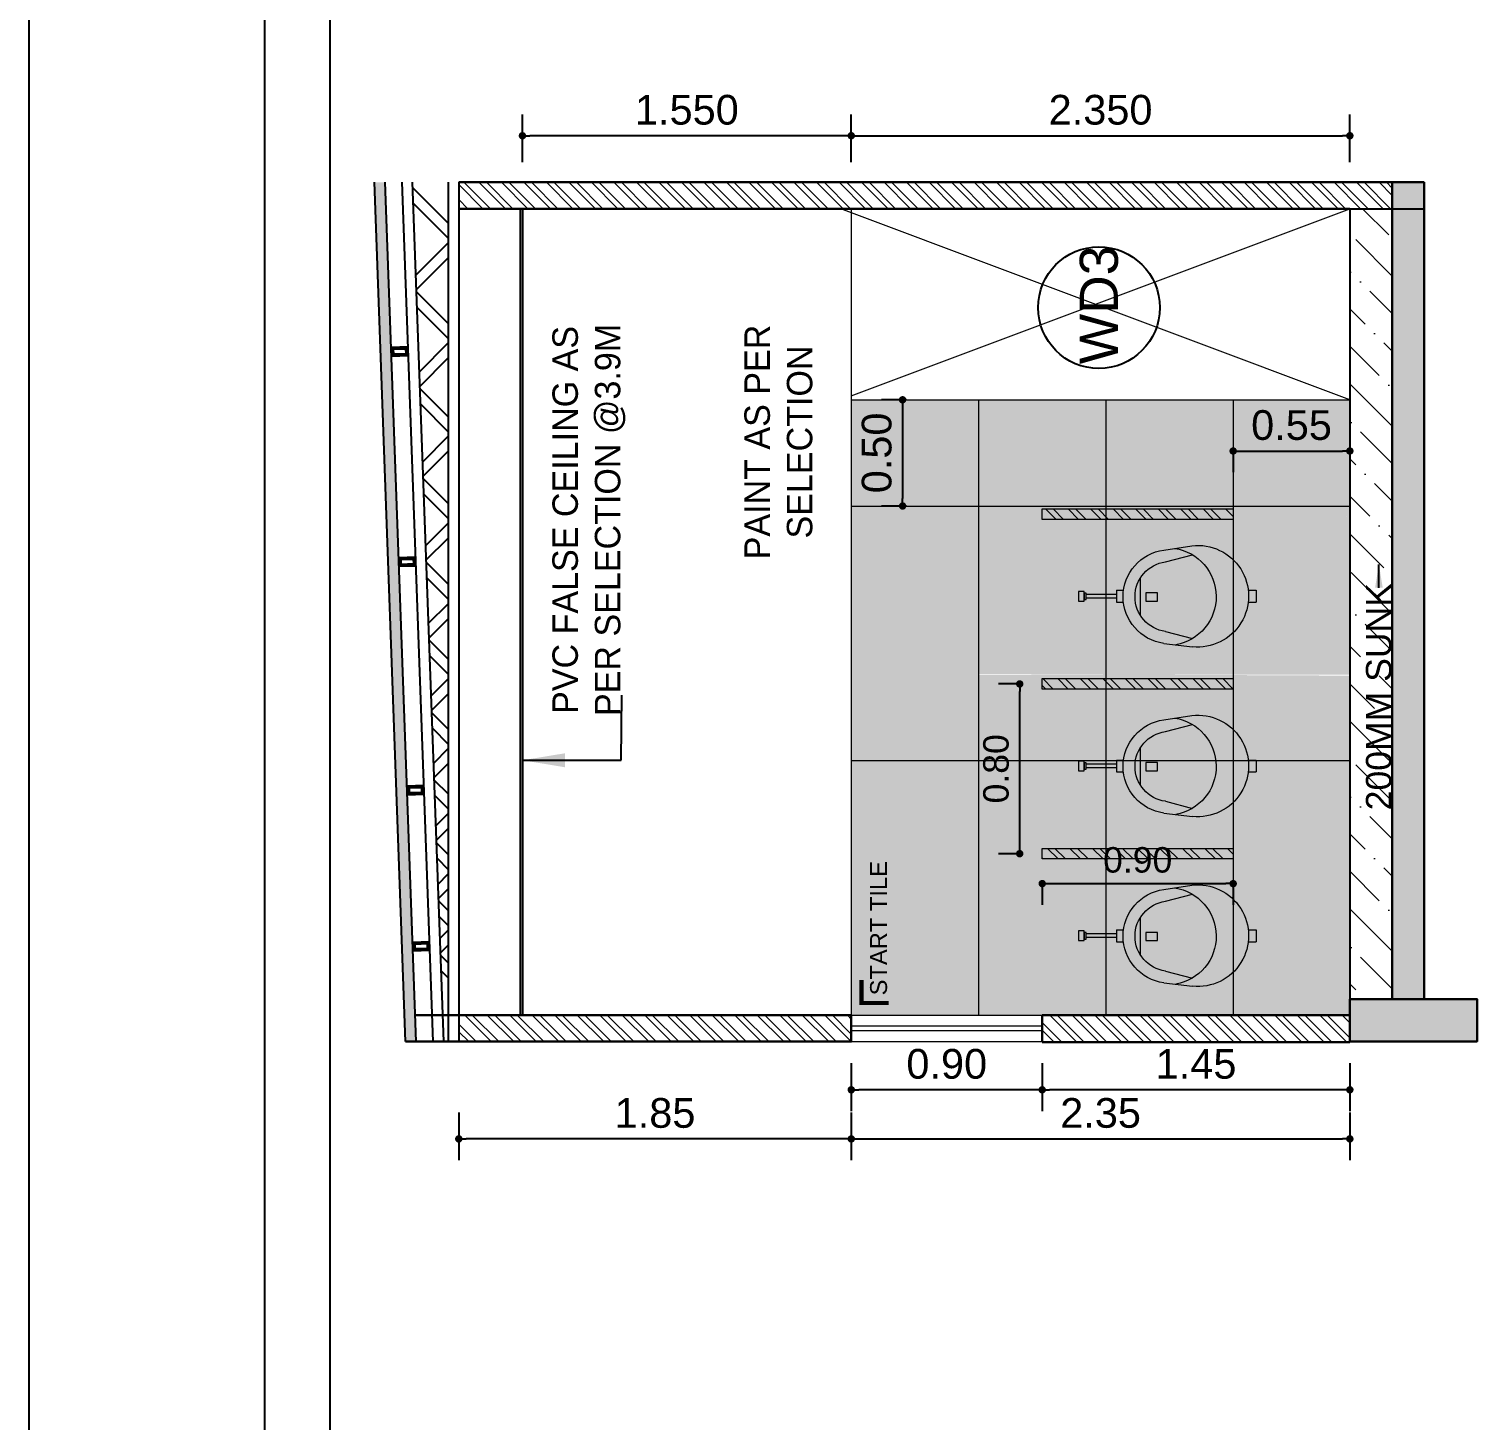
# Model space of a CAD drawing. Header units: metres. Extents: x 494 to 1845, y -666 to 1061.
# Drawn here: x 1396.85 to 1403.69, y 193.65 to 200.21 of the extents above; entities that cross this region are included whole.
import ezdxf
from ezdxf import colors
from ezdxf.entities.mleader import LeaderData, LeaderLine
from ezdxf.math import Vec2, Vec3

# ---------------------------------------------------------------- set-up
doc = ezdxf.new("R2010")
doc.units = ezdxf.units.M
doc.header["$MEASUREMENT"] = 0
doc.linetypes.add('1', pattern=[0])
doc.layers.get('Defpoints').update_dxf_attribs({"color": 12})
for name, color, linetype, lineweight in [('01 WALL', 7, 'Continuous', 25), ('DIMENSION', 8, 'Continuous', 5), ('VDA-Col-slab', 1, 'Continuous', 30), ('VDA-ELEV LINES', 8, 'Continuous', 9), ('VDA-HATCH', 8, 'Continuous', 9), ('VDA-PLUMBING', 8, 'Continuous', 13), ('VDA-WALL', 250, 'Continuous', 25), ('VDA_DARK TILES', 8, 'Continuous', 9), ('VDA_LIGHT TILES', 254, 'Continuous', 5), ('window', 5, 'Continuous', 13)]:
    doc.layers.add(name, color=color, linetype=linetype, lineweight=lineweight)
for name, color, linetype in [('SHEET', 7, 'Continuous'), ('TILES', 4, '1'), ('VDA DIMENSION', 8, 'Continuous'), ('VDA-TEXT', 250, '1'), ('VDA_CEILING', 250, 'Continuous'), ('VDA_ROOF', 250, 'Continuous')]:
    doc.layers.add(name, color=color, linetype=linetype)
doc.styles.add('arial', font='arial.ttf', dxfattribs={"height": 0.3})
doc.styles.add('PDF Century Gothic Bold', font='GOTHICB.TTF')
doc.styles.add('RS', font='GOTHIC.TTF')
doc.styles.get("Standard").update_dxf_attribs({"font": 'arial.ttf'})
doc.dimstyles.new('ISO-25', dxfattribs={"dimtxt": 1, "dimasz": 2.5, "dimexe": 1.25, "dimexo": 0.625, "dimtad": 1, "dimtxsty": 'Standard', "dimblk": 'ARCHTICK', "dimcen": 2.5, "dimadec": 0, "dimazin": 0, "dimtfac": 1, "dimtmove": 0, "dimatfit": 3, "dimfxl": 0, "dimarcsym": 0})
doc.dimstyles.new('SMALL-1', dxfattribs={"dimtxt": 0.16, "dimasz": 0.035, "dimexe": 0, "dimexo": 0.1, "dimgap": 0.05, "dimtad": 1, "dimzin": 0, "dimdsep": 46, "dimtxsty": 'RS', "dimblk": 'DOT', "dimcen": 2.5, "dimclrd": 256, "dimclre": 256, "dimclrt": 5, "dimadec": 0, "dimazin": 0, "dimtfac": 1, "dimtdec": 3, "dimtofl": 0, "dimtmove": 0, "dimatfit": 3, "dimfxl": 0, "dimtolj": 1, "dimtzin": 0, "dimarcsym": 0})

# ---------------------------------------------------------------- blocks, each defined once
blk = doc.blocks.new('_Dot')
at = {"color": 0, "linetype": 'ByBlock', "lineweight": -2}
blk.add_line((-0.5, 0), (-1, 0), dxfattribs=at)
at = {"color": 0, "linetype": 'ByBlock', "const_width": 0.5}
blk.add_lwpolyline([(-0.25, 0, 1), (0.25, 0, 1)], format="xyb", close=True, dxfattribs=at)
blk = doc.blocks.new('*D728')
at = {"layer": 'Defpoints', "color": 0}
for p in [(1400.726279641899, 198.4640016418957), (1403.076279641894, 195.4900656856475), (1403.076279641894, 194.9806266021837)]:
    blk.add_point(p, dxfattribs=at)
at = {"layer": 'VDA DIMENSION', "color": 253, "lineweight": -2}
for p, q in [((1400.726279641899, 195.1056266021837), (1400.726279641899, 194.8806266021837)), ((1403.076279641894, 195.1056266021837), (1403.076279641894, 194.8806266021837)), ((1400.761279641899, 194.9806266021837), (1403.041279641894, 194.9806266021837))]:
    blk.add_line(p, q, dxfattribs=at)
at = {"layer": 'VDA DIMENSION', "color": 253, "lineweight": -2, "xscale": 0.035, "yscale": 0.035, "zscale": 0.035, "rotation": 180}
blk.add_blockref('_Dot', (1400.726279641899, 194.9806266021837), dxfattribs=at)
at = {"layer": 'VDA DIMENSION', "color": 253, "lineweight": -2, "xscale": 0.035, "yscale": 0.035, "zscale": 0.035}
blk.add_blockref('_Dot', (1403.076279641894, 194.9806266021837), dxfattribs=at)
at = {"layer": 'VDA DIMENSION', "color": 5, "insert": (1401.901279641896, 195.1021545694416), "char_height": 0.14, "attachment_point": 5}
blk.add_mtext('\\A1;2.35', dxfattribs=at)
blk = doc.blocks.new('PB')
at = {"layer": 'VDA-HATCH', "lineweight": 40}
h = blk.add_hatch(color=256, dxfattribs=at)
h.dxf.hatch_style = 1
h.paths.add_polyline_path([(1495.965108275279, 261.2150828525773), (1495.765108275279, 261.2150828525773), (1495.765108275279, 260.6150828525772), (1495.965108275279, 260.6150828525772)])
at = {"layer": 'VDA-Col-slab'}
blk.add_lwpolyline([(1495.765108275279, 261.2150828525773), (1495.965108275279, 261.2150828525773), (1495.965108275279, 260.6150828525772), (1495.765108275279, 260.6150828525772)], close=True, dxfattribs=at)
blk = doc.blocks.new('AERHGAERTH')
at = {"layer": 'VDA_ROOF'}
h = blk.add_hatch(color=8, dxfattribs=at)
h.dxf.hatch_style = 1
h.paths.add_polyline_path([(8205.521816257937, -3626.214929392141), (8205.601816257937, -3626.214929392141), (8205.601816257937, -3626.174929392141), (8205.521816257937, -3626.174929392141)])
h.paths.add_polyline_path([(8205.531816257937, -3626.20492939214), (8205.591816257936, -3626.20492939214), (8205.591816257936, -3626.184929392141), (8205.531816257937, -3626.184929392141)], flags=16)
for points in [[(8205.601816257937, -3626.214929392141), (8205.521816257937, -3626.214929392141), (8205.521816257937, -3626.174929392141), (8205.601816257937, -3626.174929392141)], [(8205.591816257936, -3626.20492939214), (8205.531816257937, -3626.20492939214), (8205.531816257937, -3626.184929392141), (8205.591816257936, -3626.184929392141)]]:
    blk.add_lwpolyline(points, close=True, dxfattribs=at)
blk = doc.blocks.new('A$C3FFF5ED2')
at = {"layer": 'VDA-PLUMBING'}
for p, q in [((0.1539318404411461, 0.5979981538766879), (0.1860877372691903, 0.5979981538766879)), ((0.1539318404411461, 0.5785633584309835), (0.1539318404411461, 0.5979981538766879)), ((0.1544753207435861, 0.5979981538766879), (0.1860877372691903, 0.5979981538766879)), ((0.1860877372691903, 0.5979981538766879), (0.1860877372691903, 0.5785633584309835)), ((0.1860877372691903, 0.5785633584309835), (0.1539318404411461, 0.5785633584309835)), ((0.1592705601597117, 0.5785633584309835), (0.1810097590660007, 0.5785633584309835)), ((0.1592705601597117, 0.5720709156958037), (0.1592705601597117, 0.5785633584309835)), ((0.1810097590660007, 0.5720709156958037), (0.1592705601597117, 0.5720709156958037)), ((0.1636188565335033, 0.4703951129995403), (0.1636188565335033, 0.5720709156958037)), ((0.1763813523157296, 0.4703951129995403), (0.1763813523157296, 0.5720709156958037)), ((0.1810097590660007, 0.5785633584309835), (0.1810097590660007, 0.5720709156958037)), ((0.1500001044205419, 0.4703951129995403), (0.190000104421415, 0.4703951129995403)), ((0.1500001044205419, 0.4703951129995403), (0.1500001044205419, 0.4465370569596416)), ((0.190000104421415, 0.4703951129995403), (0.190000104421415, 0.4469110963400453)), ((0.1090470463623205, 0.3902192011664738), (0.2338931316571689, 0.3902192011664738)), ((0.1585893650208163, 0.3713363067290629), (0.1864822605366498, 0.3713363067290629)), ((0.1585893650208163, 0.3326713339338312), (0.1585893650208163, 0.3713363067290629)), ((0.1864822605366498, 0.3713363067290629), (0.1864822605366498, 0.3326713339338312)), ((0.01444708211238321, 0.3109272691071965), (1.044263626681641e-07, 0.2164908692939207)), ((0.05408055858606531, 0.3055247194643016), (0.030414448798183, 0.2146309931267751)), ((0.1864822605366498, 0.3326713339338312), (0.1585893650208163, 0.3326713339338312)), ((0.2888596194407, 0.3055247194643016), (0.3125257292213064, 0.2146309931267751)), ((0.3284930959143821, 0.3109272691071965), (0.3400001044228702, 0.2146081671380671)), ((0.1500001044205419, 0.02699196879984811), (0.1500001044205419, 3.055902197957039e-10)), ((0.1500001044205419, 3.055902197957039e-10), (0.190000104421415, 3.055902197957039e-10)), ((0.190000104421415, 0.02701634335244307), (0.190000104421415, 3.055902197957039e-10))]:
    blk.add_line(p, q, dxfattribs=at)
for centre, radius, start, end in [((0.1714700890097447, 0.2895230253998307), 0.1584751284731325, 7.76230566043009, 172.2376943395699), ((0.1714700890097447, 0.2895230253998307), 0.1184751284731325, 7.76230566043009, 172.2376943395699), ((0.1713469117112254, 0.2992140407295665), 0.164366210164623, 188.6767320067864, 350.1035177133912), ((0.1698966017520434, 0.196857815826661), 0.1710271223893505, 173.4082004378154, 5.957271266919616)]:
    blk.add_arc(centre, radius, start, end, dxfattribs=at)
blk = doc.blocks.new('*D729')
at = {"layer": 'Defpoints', "color": 0}
for p in [(1398.876279641894, 195.6890514742535), (1400.726279641894, 195.2464372466765), (1398.876279641894, 194.9806266021837)]:
    blk.add_point(p, dxfattribs=at)
at = {"layer": 'VDA DIMENSION', "color": 253, "lineweight": -2}
for p, q in [((1398.876279641894, 195.1056266021837), (1398.876279641894, 194.8806266021837)), ((1400.726279641894, 195.1056266021837), (1400.726279641894, 194.8806266021837)), ((1400.691279641894, 194.9806266021837), (1398.911279641894, 194.9806266021837))]:
    blk.add_line(p, q, dxfattribs=at)
at = {"layer": 'VDA DIMENSION', "color": 253, "lineweight": -2, "xscale": 0.035, "yscale": 0.035, "zscale": 0.035, "rotation": 180}
blk.add_blockref('_Dot', (1398.876279641894, 194.9806266021837), dxfattribs=at)
at = {"layer": 'VDA DIMENSION', "color": 253, "lineweight": -2, "xscale": 0.035, "yscale": 0.035, "zscale": 0.035}
blk.add_blockref('_Dot', (1400.726279641894, 194.9806266021837), dxfattribs=at)
at = {"layer": 'VDA DIMENSION', "color": 5, "insert": (1399.801279641894, 195.1021068204647), "char_height": 0.14, "attachment_point": 5}
blk.add_mtext('\\A1;1.85', dxfattribs=at)
blk = doc.blocks.new('*D730')
at = {"layer": 'Defpoints', "color": 0}
for p in [(1401.626279641894, 195.5009630664308), (1403.076279641894, 195.5017471158275), (1401.626279641894, 195.2120722804333)]:
    blk.add_point(p, dxfattribs=at)
at = {"layer": 'VDA DIMENSION', "color": 253, "lineweight": -2}
for p, q in [((1401.626279641894, 195.3370722804333), (1401.626279641894, 195.1120722804334)), ((1403.076279641894, 195.3370722804333), (1403.076279641894, 195.1120722804334)), ((1403.041279641894, 195.2120722804333), (1401.661279641894, 195.2120722804333))]:
    blk.add_line(p, q, dxfattribs=at)
at = {"layer": 'VDA DIMENSION', "color": 253, "lineweight": -2, "xscale": 0.035, "yscale": 0.035, "zscale": 0.035, "rotation": 180}
blk.add_blockref('_Dot', (1401.626279641894, 195.2120722804333), dxfattribs=at)
at = {"layer": 'VDA DIMENSION', "color": 253, "lineweight": -2, "xscale": 0.035, "yscale": 0.035, "zscale": 0.035}
blk.add_blockref('_Dot', (1403.076279641894, 195.2120722804333), dxfattribs=at)
at = {"layer": 'VDA DIMENSION', "color": 5, "insert": (1402.351279641894, 195.3335524987144), "char_height": 0.14, "attachment_point": 5}
blk.add_mtext('\\A1;1.45', dxfattribs=at)
blk = doc.blocks.new('*D731')
at = {"layer": 'Defpoints', "color": 0}
for p in [(1400.726279641894, 195.500794194253), (1401.626279641894, 195.4982887161622), (1400.726279641894, 195.2120722804333)]:
    blk.add_point(p, dxfattribs=at)
at = {"layer": 'VDA DIMENSION', "color": 253, "lineweight": -2}
for p, q in [((1400.726279641894, 195.3370722804333), (1400.726279641894, 195.1120722804334)), ((1401.626279641894, 195.3370722804333), (1401.626279641894, 195.1120722804334)), ((1401.591279641894, 195.2120722804333), (1400.761279641894, 195.2120722804333))]:
    blk.add_line(p, q, dxfattribs=at)
at = {"layer": 'VDA DIMENSION', "color": 253, "lineweight": -2, "xscale": 0.035, "yscale": 0.035, "zscale": 0.035, "rotation": 180}
blk.add_blockref('_Dot', (1400.726279641894, 195.2120722804333), dxfattribs=at)
at = {"layer": 'VDA DIMENSION', "color": 253, "lineweight": -2, "xscale": 0.035, "yscale": 0.035, "zscale": 0.035}
blk.add_blockref('_Dot', (1401.626279641894, 195.2120722804333), dxfattribs=at)
at = {"layer": 'VDA DIMENSION', "color": 5, "insert": (1401.176279641894, 195.3335524987144), "char_height": 0.14, "attachment_point": 5}
blk.add_mtext('\\A1;0.90', dxfattribs=at)
blk = doc.blocks.new('*D732')
at = {"layer": 'Defpoints', "color": 0}
for p in [(1402.526279641887, 198.2886397542201), (1403.076279641894, 198.2886397542201), (1403.076279641894, 198.2226270149695)]:
    blk.add_point(p, dxfattribs=at)
at = {"layer": 'VDA DIMENSION', "color": 253, "lineweight": -2}
for p, q in [((1402.526279641887, 198.2226270149695), (1402.526279641887, 198.1226270149695)), ((1402.561279641887, 198.2226270149695), (1403.041279641894, 198.2226270149695)), ((1403.076279641894, 198.2226270149695), (1403.076279641894, 198.1226270149695))]:
    blk.add_line(p, q, dxfattribs=at)
at = {"layer": 'VDA DIMENSION', "color": 253, "lineweight": -2, "xscale": 0.035, "yscale": 0.035, "zscale": 0.035, "rotation": 180}
blk.add_blockref('_Dot', (1402.526279641887, 198.2226270149695), dxfattribs=at)
at = {"layer": 'VDA DIMENSION', "color": 253, "lineweight": -2, "xscale": 0.035, "yscale": 0.035, "zscale": 0.035}
blk.add_blockref('_Dot', (1403.076279641894, 198.2226270149695), dxfattribs=at)
at = {"layer": 'VDA DIMENSION', "color": 5, "insert": (1402.80127964189, 198.3441072332505), "char_height": 0.14, "attachment_point": 5}
blk.add_mtext('\\A1;0.55', dxfattribs=at)
blk = doc.blocks.new('*D733')
at = {"layer": 'Defpoints', "color": 0}
for p in [(1401.086331027341, 198.4640016418957), (1400.968058200832, 197.9634960018627), (1401.086331025323, 197.9634960018627)]:
    blk.add_point(p, dxfattribs=at)
at = {"layer": 'VDA DIMENSION', "color": 253, "lineweight": -2}
for p, q in [((1400.986331027341, 198.4640016418957), (1400.868058200832, 198.4640016418957)), ((1400.968058200832, 198.4290016418957), (1400.968058200832, 197.9984960018627)), ((1400.986331025323, 197.9634960018627), (1400.868058200832, 197.9634960018627))]:
    blk.add_line(p, q, dxfattribs=at)
at = {"layer": 'VDA DIMENSION', "color": 253, "lineweight": -2, "xscale": 0.035, "yscale": 0.035, "zscale": 0.035}
for p, rotation in [((1400.968058200832, 198.4640016418957), 90), ((1400.968058200832, 197.9634960018627), 270)]:
    blk.add_blockref('_Dot', p, dxfattribs=dict(at, rotation=rotation))
at = {"layer": 'VDA DIMENSION', "color": 5, "insert": (1400.846577982551, 198.2137488218796), "char_height": 0.14, "attachment_point": 5, "rotation": 90}
blk.add_mtext('\\A1;0.50', dxfattribs=at)
blk = doc.blocks.new('WD3 T')
at = {"layer": 'VDA-TEXT', "color": 253}
blk.add_circle((1491.495427768177, 251.2783365115073, -5.466417343597031e-05), 0.2866260615620081, dxfattribs=at)
at = {"layer": 'VDA-TEXT', "color": 253, "insert": (1491.228855645813, 251.1865139231223, -5.466417343597031e-05), "char_height": 0.18, "width": 2.162233474600221, "attachment_point": 7, "style": 'PDF Century Gothic Bold'}
blk.add_mtext('{\\fArial|b0|i0|c0|p34;WD3}', dxfattribs=at)
blk = doc.blocks.new('*D773')
at = {"layer": 'Defpoints', "color": 0}
for p in [(1403.076279641894, 199.7085581812828), (1400.726279641896, 199.1911077886261), (1403.076279641894, 199.1911077886261)]:
    blk.add_point(p, dxfattribs=at)
at = {"layer": 'VDA DIMENSION', "color": 253, "lineweight": -2}
for p, q in [((1400.726279641896, 199.5835581812828), (1400.726279641896, 199.8085581812828)), ((1403.076279641894, 199.5835581812828), (1403.076279641894, 199.8085581812828)), ((1400.761279641896, 199.7085581812828), (1403.041279641894, 199.7085581812828))]:
    blk.add_line(p, q, dxfattribs=at)
at = {"layer": 'VDA DIMENSION', "color": 253, "lineweight": -2, "xscale": 0.035, "yscale": 0.035, "zscale": 0.035, "rotation": 180}
blk.add_blockref('_Dot', (1400.726279641896, 199.7085581812828), dxfattribs=at)
at = {"layer": 'VDA DIMENSION', "color": 253, "lineweight": -2, "xscale": 0.035, "yscale": 0.035, "zscale": 0.035}
blk.add_blockref('_Dot', (1403.076279641894, 199.7085581812828), dxfattribs=at)
at = {"layer": 'VDA DIMENSION', "color": 5, "insert": (1401.901279641895, 199.8300861485407), "char_height": 0.14, "attachment_point": 5}
blk.add_mtext('\\A1;2.350', dxfattribs=at)
blk = doc.blocks.new('*D774')
at = {"layer": 'Defpoints', "color": 0}
for p in [(1399.176279641904, 199.7085581812829), (1399.176279641904, 199.1911077886261), (1400.726279641896, 199.1911077886261)]:
    blk.add_point(p, dxfattribs=at)
at = {"layer": 'VDA DIMENSION', "color": 253, "lineweight": -2}
for p, q in [((1399.176279641904, 199.5835581812829), (1399.176279641904, 199.8085581812828)), ((1400.726279641896, 199.5835581812829), (1400.726279641896, 199.8085581812828)), ((1400.691279641896, 199.7085581812829), (1399.211279641904, 199.7085581812829))]:
    blk.add_line(p, q, dxfattribs=at)
at = {"layer": 'VDA DIMENSION', "color": 253, "lineweight": -2, "xscale": 0.035, "yscale": 0.035, "zscale": 0.035, "rotation": 180}
blk.add_blockref('_Dot', (1399.176279641904, 199.7085581812829), dxfattribs=at)
at = {"layer": 'VDA DIMENSION', "color": 253, "lineweight": -2, "xscale": 0.035, "yscale": 0.035, "zscale": 0.035}
blk.add_blockref('_Dot', (1400.726279641896, 199.7085581812829), dxfattribs=at)
at = {"layer": 'VDA DIMENSION', "color": 5, "insert": (1399.9512796419, 199.8300383995639), "char_height": 0.14, "attachment_point": 5}
blk.add_mtext('\\A1;1.550', dxfattribs=at)
blk = doc.blocks.new('*D836')
at = {"layer": 'Defpoints', "color": 0}
for p in [(1401.626279641886, 196.299907720295), (1402.526279641887, 196.299907720295), (1402.526279641887, 196.1836880904073)]:
    blk.add_point(p, dxfattribs=at)
at = {"layer": 'VDA DIMENSION', "color": 253, "lineweight": -2}
for p, q in [((1401.626279641886, 196.199907720295), (1401.626279641886, 196.0836880904073)), ((1401.661279641886, 196.1836880904073), (1402.491279641887, 196.1836880904073)), ((1402.526279641887, 196.199907720295), (1402.526279641887, 196.0836880904073))]:
    blk.add_line(p, q, dxfattribs=at)
at = {"layer": 'VDA DIMENSION', "color": 253, "lineweight": -2, "xscale": 0.035, "yscale": 0.035, "zscale": 0.035, "rotation": 180}
blk.add_blockref('_Dot', (1401.626279641886, 196.1836880904073), dxfattribs=at)
at = {"layer": 'VDA DIMENSION', "color": 253, "lineweight": -2, "xscale": 0.035, "yscale": 0.035, "zscale": 0.035}
blk.add_blockref('_Dot', (1402.526279641887, 196.1836880904073), dxfattribs=at)
at = {"layer": 'VDA DIMENSION', "color": 5, "insert": (1402.076279641887, 196.2949568489339), "char_height": 0.12, "attachment_point": 5}
blk.add_mtext('\\A1;0.90', dxfattribs=at)
blk = doc.blocks.new('*D839')
at = {"layer": 'Defpoints', "color": 0}
for p in [(1401.520133148189, 197.124907720295), (1401.626279641886, 197.124907720295), (1401.626279641886, 196.324907720295)]:
    blk.add_point(p, dxfattribs=at)
at = {"layer": 'VDA DIMENSION', "color": 253, "lineweight": -2}
for p, q in [((1401.526279641887, 197.124907720295), (1401.420133148189, 197.124907720295)), ((1401.520133148189, 196.359907720295), (1401.520133148189, 197.089907720295)), ((1401.526279641887, 196.324907720295), (1401.420133148189, 196.324907720295))]:
    blk.add_line(p, q, dxfattribs=at)
at = {"layer": 'VDA DIMENSION', "color": 253, "lineweight": -2, "xscale": 0.035, "yscale": 0.035, "zscale": 0.035}
for p, rotation in [((1401.520133148189, 197.124907720295), 90), ((1401.520133148189, 196.324907720295), 270)]:
    blk.add_blockref('_Dot', p, dxfattribs=dict(at, rotation=rotation))
at = {"layer": 'VDA DIMENSION', "color": 5, "insert": (1401.408864389662, 196.724907720295), "char_height": 0.12, "attachment_point": 5, "rotation": 90}
blk.add_mtext('\\A1;0.80', dxfattribs=at)

msp = doc.modelspace()

# ---------------------------------------------------------------- hatches: boundary and pattern name
at = {"layer": 'VDA-HATCH'}
msp.add_hatch(color=8, dxfattribs=at).paths.add_polyline_path([(1398.625256920239, 195.439001641786), (1398.478681813407, 199.4890016418953), (1398.528714548099, 199.4890016418953), (1398.675289654931, 195.439001641786)])
at = {"layer": 'VDA-HATCH', "lineweight": 0}
h = msp.add_hatch(dxfattribs=at)
h.set_pattern_fill('ANSI32', color=8, scale=0.2, angle=270)
h.set_pattern_definition([(135, (1915.858643401753, -1737.622379185049), (-0.05303300858899107, -0.05303300858899107), []), (135, (1915.858643401753, -1737.587023846049), (-0.05303300858899107, -0.05303300858899107), [])])
h.paths.add_polyline_path([(1403.276279641894, 199.4890016418953), (1398.876279641894, 199.4890016418953), (1398.876279641894, 199.3640016418953), (1403.276279641894, 199.3640016418953)])
at = {"layer": 'VDA-HATCH', "lineweight": 40}
h = msp.add_hatch(color=256, dxfattribs=at)
h.dxf.hatch_style = 1
h.paths.add_polyline_path([(1403.426279641894, 199.4890016418953), (1403.426279641894, 195.6400158531837), (1403.276279641894, 195.6400158531837), (1403.276279641894, 199.4890016418953)])
at = {"layer": 'VDA-HATCH'}
h = msp.add_hatch(dxfattribs=at)
h.set_pattern_fill('ANSI36', color=43, angle=270)
h.set_pattern_definition([(135, (-13771.23030427349, -40794.05964716195), (-0.243067956032876, 0.06629126073623887), [0.3125, -0.0625, 0, -0.0625])])
h.paths.add_polyline_path([(1403.276279641894, 199.3640016418953), (1403.076279641894, 199.3640016418953), (1403.076279641896, 195.6400158531837), (1403.276279641894, 195.6400158531837)])
at = {"layer": 'VDA-HATCH', "lineweight": 0}
h = msp.add_hatch(dxfattribs=at)
h.set_pattern_fill('ANSI32', color=8, scale=0.2, angle=270)
h.set_pattern_definition([(315, (1915.858643401753, -1737.622379185049), (0.05303300858899107, 0.05303300858899105), []), (315, (1915.858643401753, -1737.657734524049), (0.05303300858899107, 0.05303300858899105), [])])
h.paths.add_polyline_path([(1401.926279641887, 197.0999077202949), (1401.926279641887, 197.149907720295), (1402.526279641887, 197.149907720295), (1402.526279641887, 197.0999077202949)])
h.paths.add_polyline_path([(1401.926279641887, 196.299907720295), (1401.926279641887, 196.3499077202951), (1402.526279641887, 196.3499077202951), (1402.526279641887, 196.299907720295)])
h.paths.add_polyline_path([(1401.926279641887, 197.8999077202949), (1401.926279641887, 197.949907720295), (1402.526279641887, 197.949907720295), (1402.526279641887, 197.8999077202949)])
h.paths.add_polyline_path([(1401.626279641886, 197.0999077202949), (1401.626279641886, 197.149907720295), (1401.926279641887, 197.149907720295), (1401.926279641887, 197.0999077202949)])
h.paths.add_polyline_path([(1401.626279641886, 196.299907720295), (1401.626279641886, 196.3499077202951), (1401.926279641887, 196.3499077202951), (1401.926279641887, 196.299907720295)])
h.paths.add_polyline_path([(1401.626279641886, 197.8999077202949), (1401.626279641886, 197.949907720295), (1401.926279641887, 197.949907720295), (1401.926279641887, 197.8999077202949)])
h = msp.add_hatch(dxfattribs=at)
h.set_pattern_fill('ANSI32', color=8, scale=0.2, angle=270)
h.set_pattern_definition([(135, (1915.858643401753, -1731.750497882477), (-0.05303300858899107, -0.05303300858899107), []), (135, (1915.858643401753, -1731.715142543477), (-0.05303300858899107, -0.05303300858899107), [])])
h.paths.add_polyline_path([(1398.876279641894, 195.5639319294395), (1398.876279641894, 195.4390110356753), (1400.726279641894, 195.4390629316094), (1400.726279641894, 195.5634960035849)])
h.paths.add_polyline_path([(1401.876279641894, 195.5640026201185), (1401.626279642909, 195.5640026201185), (1401.626279641894, 195.4365574535186), (1403.076279641894, 195.4365574535186), (1403.076279641894, 195.5640026201185)])
at = {"layer": 'VDA_DARK TILES', "lineweight": 25, "true_color": 0x939598}
h = msp.add_hatch(color=252, dxfattribs=at)
h.dxf.hatch_style = 1
h.paths.add_polyline_path([(1400.726279641887, 195.7640016418954), (1400.726279641896, 196.9640016418952), (1401.326279641887, 196.9640016418952), (1401.326279641887, 195.7640016418954)])
h.paths.add_polyline_path([(1400.726279641887, 196.9640016418952), (1400.726279641896, 198.164001641895), (1401.326279641887, 198.164001641895), (1401.326279641887, 196.9640016418952)])
h.paths.add_polyline_path([(1400.726279641887, 198.164001641895), (1400.726279641896, 198.4640016418957), (1401.326279641887, 198.4640016418957), (1401.326279641887, 198.164001641895)])
h.paths.add_polyline_path([(1400.72627952251, 195.5634960036131), (1400.726279641887, 195.5640026201185), (1400.726279641896, 195.7640016418954), (1401.326279641887, 195.7640016418954), (1401.326279641883, 195.5634959986946), (1400.726279641894, 195.5634960035849)])
at = {"layer": 'VDA_LIGHT TILES', "lineweight": 25, "true_color": 0xbcbcbc}
h = msp.add_hatch(color=9, dxfattribs=at)
h.dxf.hatch_style = 1
h.paths.add_polyline_path([(1403.076279641894, 197.9140016417863), (1401.326279641887, 197.9168863756784), (1401.326279641887, 198.4640016418957), (1403.076269917475, 198.4640016418957)])
h.paths.add_polyline_path([(1403.076269917475, 197.9140016417863), (1401.326279641887, 197.9170214058125), (1401.326279641887, 197.1721084025111), (1403.076269917475, 197.1640016417863)])
h.paths.add_polyline_path([(1403.076269917475, 197.1680550211228), (1401.326279641887, 197.1680550211228), (1401.326279641887, 196.3640016417862), (1403.076269917475, 196.3640016417862)])
h.paths.add_polyline_path([(1401.326279641887, 196.3640016417862), (1401.326279641887, 195.5640026201185), (1403.076279641894, 195.5640026201185), (1403.076279641894, 196.3640016417862)])

# ---------------------------------------------------------------- linework, layer by layer
at = {"color": 6}
msp.add_lwpolyline([(1396.850594924157, 270.2853344653562), (1440.705251404225, 270.2853344653562), (1440.705251404225, 183.5537080275993), (1396.850594924157, 183.5537080275993)], close=True, dxfattribs=at)
at = {"layer": '01 WALL', "color": 23, "const_width": 0.02}
msp.add_lwpolyline([(1400.774093611687, 195.7302598309065), (1400.774093611687, 195.6211964137796), (1400.902885688524, 195.6211964137796)], dxfattribs=at)
at = {"layer": 'SHEET'}
for points in [[(1415.305828205764, 210.2856729345011), (1397.960284412001, 210.2856729345011), (1397.960284412001, 185.7541181407948), (1415.305828205764, 185.7541181407948)], [(1414.997706262767, 209.9775509915926), (1398.268406354999, 209.9775509915926), (1398.268406354999, 186.0622400837034), (1414.997706262767, 186.0622400837034)]]:
    msp.add_lwpolyline(points, close=True, dxfattribs=at)
at = {"layer": 'TILES', "color": 163, "lineweight": 13, "true_color": 0x4873cb}
for p, q in [((1400.726279641887, 198.4640016418957), (1400.726279641887, 195.5640026201185, -1.775962200035255)), ((1401.326279641887, 198.4640016418957), (1401.326279641887, 195.5640026201185, -1.775962200035255)), ((1401.926279641887, 198.4640016418957), (1401.926279641887, 195.5640026201185, -1.775962200035255)), ((1402.526279641887, 198.4640016418957), (1402.526279641887, 195.5640026201185, -1.775962200035255)), ((1400.726279639878, 197.9634960018627), (1403.076279639876, 197.9634960018627, -1.775992771241045)), ((1400.726279639878, 196.7634960018628), (1403.076279639876, 196.7634960018628, -1.775992771241045)), ((1400.726279639878, 195.563496001863), (1403.076279639876, 195.563496001863, -1.775992771241045))]:
    msp.add_line(p, q, dxfattribs=at)
at = {"layer": 'VDA-Col-slab'}
for p, q in [((1403.276279641894, 199.4890016418953), (1403.276279641894, 195.6400158531837, -1.775963417492077)), ((1403.426279641894, 199.4890016418953), (1403.426279641894, 195.6400158531837, -1.775963417492077)), ((1403.676279641898, 195.4390026201185), (1403.076279641892, 195.4390026201185, -1.775963417492077))]:
    msp.add_line(p, q, dxfattribs=at)
at = {"layer": 'VDA-Col-slab', "color": 18, "lineweight": -3, "true_color": 0x000000}
msp.add_line((1403.076279641894, 199.3640016418953), (1403.076279641894, 195.5640026201185, -1.775963417492077), dxfattribs=at)
at = {"layer": 'VDA-ELEV LINES'}
for p, q in [((1398.876279641894, 195.439001641786), (1398.876279641894, 198.5140766120648, -1.775963417492077)), ((1400.726279641894, 195.5634960035849), (1401.626279642905, 195.5634959962494, -1.775963417492077)), ((1400.726279641894, 195.4390629316094), (1401.62627964189, 195.4390629316094, -1.776001775254723))]:
    msp.add_line(p, q, dxfattribs=at)
at = {"layer": 'VDA-PLUMBING'}
for p, q in [((1403.076279641894, 198.4640016418957), (1400.676279641903, 199.3640016419772, -1.776001775254723)), ((1400.676279641754, 199.3640016418953), (1403.076279641894, 199.3640016418953, -1.775963417492077)), ((1400.726279641896, 199.3640016419772), (1400.726279641896, 198.4640016418957, -1.776000557797901)), ((1400.726279641896, 198.4827516419495), (1403.076279641894, 199.3640016419772, -1.775963417492077)), ((1403.076279641894, 199.3640016419772), (1403.076279641894, 198.6640016422566, -1.775963417492077)), ((1400.726279641896, 198.4640016418957), (1403.076279641894, 198.4640016418957, -1.775963417492077))]:
    msp.add_line(p, q, dxfattribs=at)
for points in [[(1401.626279641886, 197.949907720295), (1402.526279641887, 197.949907720295), (1402.526279641887, 197.8999077202949), (1401.626279641886, 197.8999077202949)], [(1401.626279641886, 197.149907720295), (1402.526279641887, 197.149907720295), (1402.526279641887, 197.0999077202949), (1401.626279641886, 197.0999077202949)], [(1401.626279641886, 196.3499077202951), (1402.526279641887, 196.3499077202951), (1402.526279641887, 196.299907720295), (1401.626279641886, 196.299907720295)]]:
    msp.add_lwpolyline(points, close=True, dxfattribs=at)
at = {"layer": 'VDA-WALL', "color": 0, "lineweight": 30}
for p, q in [((1398.876279641894, 199.4890016418953), (1403.426279641894, 199.4890016418953, -1.775963417492077)), ((1398.876279641894, 199.3640016418953), (1403.076279641894, 199.3640016418953, -1.775963417492077)), ((1401.626279641894, 195.5640026201185), (1403.076279641894, 195.5640026201185, -1.775963417492077)), ((1401.626279641894, 195.4365574535186), (1403.076279641894, 195.4365574535186, -1.775963417492077))]:
    msp.add_line(p, q, dxfattribs=at)
at = {"layer": 'VDA-WALL'}
for p, q in [((1398.876279641894, 199.3640016418953), (1403.426279641894, 199.3640016418953, -1.775963417492077)), ((1403.226279641892, 195.4400158531839), (1403.226279641892, 195.4390026201185, -1.775963417492077))]:
    msp.add_line(p, q, dxfattribs=at)
at = {"layer": 'VDA-WALL', "color": 0, "lineweight": 30}
for points in [[(1398.625256920239, 195.439001641786), (1400.726279641894, 195.4390629316094), (1400.726279641894, 195.5634960035849), (1398.670766502255, 195.5639803556508)], [(1401.626279642909, 195.5640026201185), (1401.626279641894, 195.4395092366503)]]:
    msp.add_lwpolyline(points, dxfattribs=at)
at = {"layer": 'VDA_CEILING'}
for p, q in [((1399.166279641904, 199.3640016418953), (1399.166279641904, 195.5638635951163, -1.776001775254723)), ((1399.176279641904, 199.3640016418953), (1399.176279641904, 195.5638612387603, -1.776001775254723))]:
    msp.add_line(p, q, dxfattribs=at)
at = {"layer": 'VDA_ROOF'}
for p, q in [((1398.625256920239, 195.439001641786), (1398.478681813407, 199.4890016418953, -1.775963417492077)), ((1398.675289654931, 195.439001641786), (1398.528714548099, 199.4890016418953, -1.775963417492077)), ((1398.755342030438, 195.439001641786), (1398.608766923606, 199.4890016418953, -1.775963417492077)), ((1398.80537476513, 195.439001641786), (1398.658799658298, 199.4890016418953, -1.775963417492077)), ((1398.659746534695, 199.4628386085328), (1398.826279641894, 199.2963055013346, -1.775963417492077)), ((1398.826279641894, 199.4890016418953), (1398.826279641894, 195.439001641786, -1.775963417492077)), ((1398.876279641894, 199.4890016418953), (1398.876279641894, 195.439001641786, -1.775963417492077)), ((1398.662401747869, 199.38947271724), (1398.826279641894, 199.2255948232154, -1.775963417492077)), ((1398.674593246694, 199.0526108086428), (1398.826279641894, 199.2042972038425, -1.775963417492077)), ((1398.677062980926, 198.9843698647559), (1398.826279641894, 199.1335865257237, -1.775963417492077)), ((1398.677491123068, 198.9725399182393), (1398.826279641894, 198.8237513994131, -1.775963417492077)), ((1398.680146336241, 198.899174026947), (1398.826279641894, 198.7530407212948, -1.775963417492077)), ((1398.691098293359, 198.5965617533861), (1398.826279641894, 198.7317431019214, -1.775963417492077)), ((1398.693568027591, 198.5283208094997), (1398.826279641894, 198.6610324238026, -1.775963417492077)), ((1398.693996169733, 198.5164908629835), (1398.826279641894, 198.3842073908222, -1.775963417492077)), ((1398.696651382907, 198.4431249716903), (1398.826279641894, 198.3134967127039, -1.775963417492077)), ((1398.706450386047, 198.1723698374839), (1398.826279641894, 198.2921990933305, -1.775963417492077)), ((1398.708920120279, 198.1041288935971), (1398.826279641894, 198.2214884152112, -1.775963417492077)), ((1398.709348262421, 198.0922989470805), (1398.826279641894, 197.9753675676083, -1.775963417492077)), ((1398.712003475595, 198.0189330557882), (1398.826279641894, 197.9046568894896, -1.775963417492077)), ((1398.720730063937, 197.7778096921592), (1398.826279641894, 197.8833592701162, -1.775963417492077)), ((1398.723199798169, 197.7095687482728), (1398.826279641894, 197.8126485919979, -1.775963417492077)), ((1398.723627940311, 197.6977388017562), (1398.826279641894, 197.5950871001727, -1.775963417492077)), ((1398.726283153484, 197.6243729104635), (1398.826279641894, 197.5243764220544, -1.775963417492077)), ((1398.734012240168, 197.4108114009554), (1398.826279641894, 197.503078802681, -1.775963417492077)), ((1398.736481974401, 197.342570457069), (1398.826279641894, 197.4323681245623, -1.775963417492077)), ((1398.736910116542, 197.3307405105524), (1398.826279641894, 197.2413709852012, -1.775963417492077)), ((1398.739565329716, 197.2573746192597), (1398.826279641894, 197.1706603070824, -1.775963417492077)), ((1398.746366594855, 197.0694496406704), (1398.826279641894, 197.1493626877095, -1.775963417492077)), ((1398.748836329087, 197.001208696784), (1398.826279641894, 197.0786520095903, -1.775963417492077)), ((1398.749264471229, 196.9893787502673), (1398.826279641894, 196.9123635796026, -1.775963417492077)), ((1398.751919684403, 196.9160128589746), (1398.826279641894, 196.8416529014839, -1.775963417492077)), ((1398.75785794063, 196.7519335808469), (1398.826279641894, 196.8203552821109, -1.775963417492077)), ((1398.760327674862, 196.6836926369601), (1398.826279641894, 196.7496446039917, -1.775963417492077)), ((1398.760755817004, 196.6718626904434), (1398.826279641894, 196.6063388655538, -1.775963417492077)), ((1398.763411030178, 196.5984967991512), (1398.826279641894, 196.5356281874351, -1.775963417492077)), ((1398.768546562664, 196.4565974888318), (1398.826279641894, 196.5143305680617, -1.775963417492077)), ((1398.771016296896, 196.3883565449455), (1398.826279641894, 196.4436198899434, -1.775963417492077)), ((1398.771444439038, 196.3765265984288), (1398.826279641894, 196.3216913955729, -1.775963417492077)), ((1398.774099652212, 196.3031607071361), (1398.826279641894, 196.2509807174542, -1.775963417492077)), ((1398.778488534929, 196.1818919911161), (1398.826279641894, 196.2296830980808, -1.775963417492077)), ((1398.780958269161, 196.1136510472292), (1398.826279641894, 196.1589724199625, -1.775963417492077)), ((1398.781386411303, 196.1018211007126), (1398.826279641894, 196.0569278701223, -1.775963417492077)), ((1398.784041624477, 196.0284552094203), (1398.826279641894, 195.9862171920035, -1.775963417492077)), ((1398.787736014371, 195.9263759451073), (1398.826279641894, 195.9649195726301, -1.775963417492077)), ((1398.790205748603, 195.8581350012204), (1398.826279641894, 195.8942088945118, -1.775963417492077)), ((1398.790633890745, 195.8463050547043), (1398.826279641894, 195.8106593035554, -1.775963417492077)), ((1398.793289103919, 195.7729391634115), (1398.826279641894, 195.7399486254366, -1.775963417492077))]:
    msp.add_line(p, q, dxfattribs=at)
at = {"layer": 'window', "lineweight": 15}
msp.add_lwpolyline([(1401.626279641894, 195.5115026201178), (1400.726279641894, 195.5115026201178), (1400.726279641894, 195.4915026201174), (1401.626279641894, 195.4915026201174)], close=True, dxfattribs=at)

# ---------------------------------------------------------------- block references
at = {"color": 7, "xscale": -1.40085640128031, "yscale": 1.40085640128031, "zscale": 1.40085640128031, "rotation": 89.9999999999998}
for p in [(1402.635182088465, 197.7763149250563), (1402.635182088465, 196.9763149250566), (1402.635182088465, 196.1763149250564)]:
    msp.add_blockref('A$C3FFF5ED2', p, dxfattribs=at)
at = {"layer": 'DIMENSION', "rotation": 89.99999999999999}
msp.add_blockref('WD3 T', (1653.172100176764, -1292.597015446381), dxfattribs=at)
at = {"layer": 'DIMENSION', "xscale": -1, "rotation": 89.99999999999982}
msp.add_blockref('PB', (1664.291362494471, 1691.405124128463), dxfattribs=at)
at = {"layer": 'VDA_ROOF', "xscale": -1}
for p, rotation in [((-6670.444449709251, -3721.907180850269), 182.0727089401932), ((-6670.408592840809, -3722.897938003855), 182.0727089401214), ((-6670.36963298912, -3723.97443309857), 182.0727089401832), ((-6670.342999617383, -3724.710334456749), 182.0727089414906)]:
    msp.add_blockref('AERHGAERTH', p, dxfattribs=dict(at, rotation=rotation))

# ---------------------------------------------------------------- texts
at = {"layer": 'VDA-TEXT', "char_height": 0.12, "attachment_point": 2, "rotation": 90.00000000000003}
for s, insert, width in [('{\\fCentury Gothic|b0|i0|c0|p34;PVC FALSE CEILING AS PER }{\\fCentury Gothic|b0|i0|c0|p34;SELECTION @3.9M}', (1399.317546788461, 197.8978580841858), 2.128549192118044), ('{\\fCentury Gothic|b0|i0|c0|p34;PAINT AS PER }{\\fCentury Gothic|b0|i0|c0|p34;SELECTION}', (1400.222524727333, 198.2650863290104), 1.33771175369111)]:
    msp.add_mtext(s, dxfattribs=dict(at, insert=insert, width=width))
at = {"layer": 'VDA-TEXT', "insert": (1400.814822744073, 195.5349845551536), "char_height": 0.08, "width": 0.8767811770899495, "attachment_point": 1, "rotation": 89.99999999999999, "style": 'arial'}
msp.add_mtext('\\pi0.12218;START TILE ', dxfattribs=at)

# ---------------------------------------------------------------- dimensions: what is measured, and where the dimension line sits
at = {"layer": 'VDA DIMENSION'}
for base, p1, p2, picture, middle in [((1399.176279641904, 199.7085581812829, -1.77592505972943), (1400.726279641896, 199.1911077886261, -1.77592505972943), (1399.176279641904, 199.1911077886261, -1.776001775254723), '*D774', (1399.9512796419, 199.8300383995639, -1.77592505972943)), ((1403.076279641894, 199.7085581812828, -1.77592505972943), (1400.726279641896, 199.1911077886261, -0.3411773110705844), (1403.076279641894, 199.1911077886261, -1.776000557797901), '*D773', (1401.901279641895, 199.8300861485407, -1.77592505972943))]:
    dim = msp.add_linear_dim(base=base, p1=p1, p2=p2, dimstyle='ISO-25', override={"dimtxt": 0.14, "dimasz": 0.035, "dimexe": 0.1, "dimexo": 0.1, "dimgap": 0.05, "dimdec": 3, "dimzin": 1, "dimdsep": 46, "dimblk": 'Dot', "dimclrd": 253, "dimclre": 253, "dimclrt": 5, "dimfxl": 0.125, "dimfxlon": 1, "dimtolj": 1, "dimarcsym": 1}, dxfattribs=at)
    dim.commit()
    dim.dimension.update_dxf_attribs({"geometry": picture, "text_midpoint": middle})
dim = msp.add_linear_dim(base=(1400.968058200832, 197.9634960018627, -1.776001775254723), p1=(1401.086331027341, 198.4640016418957, -0.2721013144547151), p2=(1401.086331025323, 197.9634960018627, -0.2721058118411419), angle=270, dimstyle='ISO-25', override={"dimtxt": 0.14, "dimasz": 0.035, "dimexe": 0.1, "dimexo": 0.1, "dimgap": 0.05, "dimzin": 1, "dimdsep": 46, "dimblk": 'Dot', "dimclrd": 253, "dimclre": 253, "dimclrt": 5, "dimfxl": 0.125, "dimfxlon": 1, "dimtolj": 1, "dimarcsym": 1}, dxfattribs=at)
dim.commit()
dim.dimension.update_dxf_attribs({"geometry": '*D733', "text_midpoint": (1400.968058200832, 198.2137488218796, -1.776001775254723), "dimtype": 160})
for base, p1, p2, picture, middle in [((1403.076279641894, 194.9806266021837, -1.775963417492077), (1400.726279641899, 198.4640016418957, -1.776001775254723), (1403.076279641894, 195.4900656856475, -1.775963417492077), '*D728', (1401.901279641896, 195.1021545694416, -1.775963417492077)), ((1403.076279641894, 198.2226270149695, -1.776001775254723), (1402.526279641887, 198.2886397542201, -0.1073917892729936), (1403.076279641894, 198.2886397542201, -0.5025799643978204), '*D732', (1402.80127964189, 198.3441072332505, -1.776001775254723)), ((1398.876279641894, 194.9806266021837, -1.775963417492077), (1400.726279641894, 195.2464372466765, -1.776001775254723), (1398.876279641894, 195.6890514742535, -1.77592505972943), '*D729', (1399.801279641894, 195.1021068204647, -1.775963417492077)), ((1400.726279641894, 195.2120722804333, -1.776001775254723), (1401.626279641894, 195.4982887161622, -1.775963417492077), (1400.726279641894, 195.500794194253, -1.775963417492077), '*D731', (1401.176279641894, 195.3335524987144, -1.776001775254723)), ((1401.626279641894, 195.2120722804333, -1.776001775254723), (1403.076279641894, 195.5017471158275, -1.775963417492077), (1401.626279641894, 195.5009630664308, -1.776001775254723), '*D730', (1402.351279641894, 195.3335524987144, -1.776001775254723))]:
    dim = msp.add_linear_dim(base=base, p1=p1, p2=p2, angle=180, dimstyle='ISO-25', override={"dimtxt": 0.14, "dimasz": 0.035, "dimexe": 0.1, "dimexo": 0.1, "dimgap": 0.05, "dimzin": 1, "dimdsep": 46, "dimblk": 'Dot', "dimclrd": 253, "dimclre": 253, "dimclrt": 5, "dimfxl": 0.125, "dimfxlon": 1, "dimtolj": 1, "dimarcsym": 1}, dxfattribs=at)
    dim.commit()
    dim.dimension.update_dxf_attribs({"geometry": picture, "text_midpoint": middle})
for p1, p2, distance, picture, middle in [((1401.626279641886, 196.324907720295), (1401.626279641886, 197.124907720295), 0.10614649369699691, '*D839', (1401.408864389662, 196.724907720295, 1.775962200035255)), ((1401.626279641886, 196.299907720295), (1402.526279641887, 196.299907720295), -0.11621962988772339, '*D836', (1402.076279641887, 196.2949568489339))]:
    dim = msp.add_aligned_dim(p1=p1, p2=p2, distance=distance, dimstyle='ISO-25', override={"dimtxt": 0.12, "dimasz": 0.035, "dimexe": 0.1, "dimexo": 0.1, "dimgap": 0.05, "dimzin": 1, "dimdsep": 46, "dimblk": 'Dot', "dimclrd": 253, "dimclre": 253, "dimclrt": 5, "dimfxl": 0.125, "dimfxlon": 1, "dimtolj": 1, "dimarcsym": 1}, dxfattribs=at)
    dim.commit()
    dim.dimension.update_dxf_attribs({"geometry": picture, "text_midpoint": middle})

# ---------------------------------------------------------------- leaders
at = {"layer": 'VDA-TEXT'}
msp.add_leader([(1399.176279641904, 196.7652091242211, -1.775968752295978), (1399.641952760543, 196.7652091242211, -1.775968752295978), (1399.645081489331, 197.0713924480937, -1.775968752295978)], dimstyle='SMALL-1', override={"dimasz": 0.2, "dimtad": 0, "dimclrd": 8, "dimfxl": 0}, dxfattribs=at)
ml = msp.add_multileader_mtext('Standard', dxfattribs=at)
ml.set_content('200MM SUNK', color=256)
ml.set_leader_properties()
ml.build(insert=Vec2(0, 0))
ml.multileader.update_dxf_attribs({"dogleg_length": 0.36, "arrow_head_size": 0.11})
ctx = ml.context
ctx.base_point, ctx.char_height, ctx.arrow_head_size, ctx.landing_gap_size, ctx.plane_origin, ctx.plane_x_axis, ctx.plane_y_axis = Vec3(1403.213210064814, 196.441864202394, -1.775963417492077), 0.12, 0.11, 0.09, Vec3(1403.237183927847, 201.4262025380013, -1.775963417492077), Vec3(-6.123233995736766e-17, 1), Vec3(-1, -6.123233995736766e-17)
ctx.text_align_type = 1
notes = []
notes.append((ctx, [(0, (1, 1, 0), (1403.213210064814, 197.6879487862959, -1.775963417492077), (-6.123233995736766e-17, -1), 9.980904991380157e-14, [(0, [(1403.213210064814, 197.687948786296, -1.775963417492077)], 0, [])])]))
ctx.mtext.insert, ctx.mtext.text_direction, ctx.mtext.rotation, ctx.mtext.alignment, ctx.mtext.flow_direction = Vec3(1403.152186872454, 197.0649064943449, -1.775963417492077), Vec3(-6.123233995736766e-17, 1), 1.570796326794897, 2, 5
for ctx, leaders in notes:
    for number, flags, end, landing, length, lines in leaders:
        leader = LeaderData()
        leader.index, (leader.has_last_leader_line, leader.has_dogleg_vector, leader.attachment_direction) = number, flags
        leader.last_leader_point, leader.dogleg_vector, leader.dogleg_length = Vec3(end), Vec3(landing), length
        for number, points, colour, breaks in lines:
            line = LeaderLine()
            line.index, line.vertices, line.color, line.breaks = number, Vec3.list(points), colors.encode_raw_color(colour), breaks
            leader.lines.append(line)
        ctx.leaders.append(leader)

doc.saveas('drawing.dxf')
